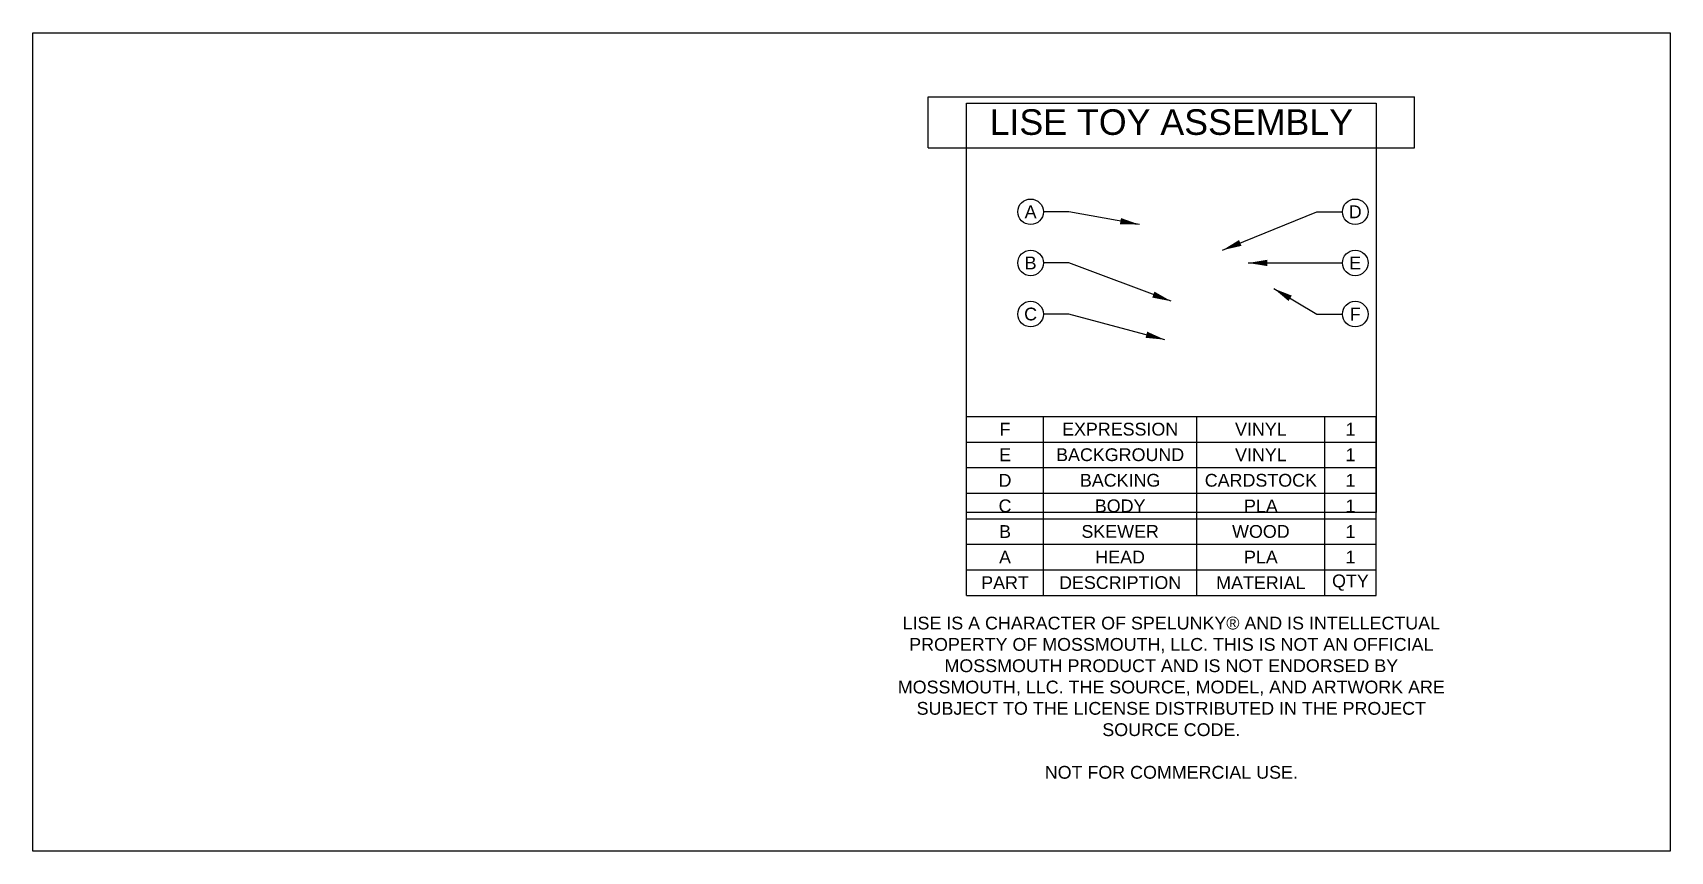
# Model space of a CAD drawing. Header units: metres. Extents: x 0 to 128, y 0 to 64.
import ezdxf

# ---------------------------------------------------------------- set-up
doc = ezdxf.new("R2010")
doc.units = ezdxf.units.M
doc.layers.get('0').update_dxf_attribs({"lineweight": 25})
doc.layers.add('1', color=18, linetype='Continuous', lineweight=25, true_color=0x000000)
doc.layers.add('Dimensions', color=253, linetype='Continuous', lineweight=25, true_color=0xa0a0a4)
doc.styles.add('textstyle11', font='arial.ttf')
doc.styles.add('textstyle12', font='arial.ttf')
doc.styles.add('textstyle13', font='arial.ttf')
doc.styles.add('textstyle14', font='arial.ttf')
doc.styles.add('textstyle15', font='arial.ttf')
doc.styles.add('textstyle16', font='arial.ttf')
doc.styles.add('textstyle17', font='arial.ttf')
doc.styles.add('textstyle18', font='arial.ttf')
doc.styles.add('textstyle19', font='arial.ttf')
doc.styles.add('textstyle20', font='arial.ttf')
doc.styles.add('textstyle21', font='arial.ttf')
doc.styles.add('textstyle22', font='arial.ttf')
doc.styles.add('textstyle23', font='arial.ttf')
doc.styles.add('textstyle24', font='arial.ttf')
doc.styles.add('textstyle25', font='arial.ttf')
doc.styles.add('textstyle26', font='arial.ttf')
doc.styles.add('textstyle27', font='arial.ttf')
doc.styles.add('textstyle28', font='arial.ttf')
doc.styles.add('textstyle29', font='arial.ttf')
doc.styles.add('textstyle30', font='arial.ttf')
doc.styles.add('textstyle31', font='arial.ttf')
doc.styles.add('textstyle32', font='arial.ttf')
doc.styles.add('textstyle33', font='arial.ttf')
doc.styles.add('textstyle34', font='arial.ttf')
doc.styles.add('textstyle35', font='arial.ttf')
doc.styles.add('textstyle36', font='arial.ttf')
doc.styles.add('textstyle37', font='arial.ttf')
doc.styles.add('textstyle38', font='arial.ttf')
doc.styles.add('textstyle39', font='arial.ttf')
doc.styles.add('textstyle40', font='arial.ttf')
doc.styles.add('textstyle41', font='arial.ttf')
doc.styles.add('textstyle42', font='arial.ttf')
doc.styles.add('textstyle43', font='arial.ttf')
doc.styles.add('textstyle44', font='arial.ttf')
doc.styles.add('textstyle45', font='arial.ttf')
doc.styles.add('textstyle46', font='arial.ttf')
doc.dimstyles.new('QCADDimStyle', dxfattribs={"dimtxt": 2.5, "dimasz": 2.5, "dimexe": 1.25, "dimexo": 0.625, "dimtad": 1, "dimtoh": 1, "dimdec": 4, "dimdsep": 46, "dimtxsty": 'Standard', "dimcen": 0.09, "dimadec": 0, "dimazin": 2, "dimtfac": 1, "dimtdec": 4, "dimtofl": 0, "dimtmove": 2, "dimatfit": 3, "dimfxl": 1, "dimtolj": 1, "dimtzin": 0, "dimarcsym": 0})
picture_1 = doc.add_image_def('image1.png', size_in_pixel=(2048, 1024))
picture_2 = doc.add_image_def('image2.png', size_in_pixel=(1024, 1024))

msp = doc.modelspace()

# ---------------------------------------------------------------- linework, layer by layer
at = {"layer": 'Dimensions'}
for p, q in [((70, 59), (108, 59)), ((70, 55), (70, 59)), ((108, 55), (108, 59)), ((70, 55), (108, 55)), ((73, 20), (73, 34)), ((73, 34), (105, 34)), ((79, 20), (79, 34)), ((91, 20), (91, 34)), ((101, 20), (101, 34)), ((105, 20), (105, 34)), ((73, 32), (105, 32)), ((73, 30), (105, 30)), ((73, 28), (105, 28)), ((73, 26), (105, 26)), ((73, 24), (105, 24)), ((73, 22), (105, 22)), ((73, 20), (105, 20))]:
    msp.add_line(p, q, dxfattribs=at)
for centre in [(78, 50), (103.375, 50), (78, 46), (103.375, 46), (78, 42), (103.375, 42)]:
    msp.add_circle(centre, 1, dxfattribs=at)

# ---------------------------------------------------------------- texts
at = {"layer": 'Dimensions', "attachment_point": 5}
for s, insert, char_height, style in [('LISE TOY ASSEMBLY', (89, 57), 2, 'textstyle25'), ('A', (78, 50), 1, 'textstyle40'), ('D', (103.375, 50), 1, 'textstyle44'), ('B', (78, 46), 1, 'textstyle45'), ('E', (103.375, 46), 1, 'textstyle42'), ('C', (78, 42), 1, 'textstyle41'), ('F', (103.375, 42), 1, 'textstyle43'), ('F', (76, 33), 1, 'textstyle17'), ('EXPRESSION', (85, 33), 1, 'textstyle24'), ('VINYL', (96, 33), 1, 'textstyle32'), ('1', (103, 33), 1, 'textstyle39'), ('E', (76, 31), 1, 'textstyle16'), ('BACKGROUND', (85, 31), 1, 'textstyle23'), ('VINYL', (96, 31), 1, 'textstyle31'), ('1', (103, 31), 1, 'textstyle38'), ('D', (76, 29), 1, 'textstyle15'), ('BACKING', (85, 29), 1, 'textstyle22'), ('CARDSTOCK', (96, 29), 1, 'textstyle30'), ('1', (103, 29), 1, 'textstyle37'), ('C', (76, 27), 1, 'textstyle14'), ('BODY', (85, 27), 1, 'textstyle21'), ('PLA', (96, 27), 1, 'textstyle29'), ('1', (103, 27), 1, 'textstyle36'), ('B', (76, 25), 1, 'textstyle13'), ('SKEWER', (85, 25), 1, 'textstyle20'), ('WOOD', (96, 25), 1, 'textstyle28'), ('1', (103, 25), 1, 'textstyle35'), ('A', (76, 23), 1, 'textstyle12'), ('HEAD', (85, 23), 1, 'textstyle19'), ('PLA', (96, 23), 1, 'textstyle27'), ('1', (103, 23), 1, 'textstyle34'), ('PART', (76, 21), 1, 'textstyle11'), ('DESCRIPTION', (85, 21), 1, 'textstyle18'), ('MATERIAL', (96, 21), 1, 'textstyle26'), ('QTY', (103, 21), 1, 'textstyle33'), ('LISE IS A CHARACTER OF SPELUNKY® AND IS INTELLECTUAL\\PPROPERTY OF MOSSMOUTH, LLC. THIS IS NOT AN OFFICIAL\\PMOSSMOUTH PRODUCT AND IS NOT ENDORSED BY\\PMOSSMOUTH, LLC. THE SOURCE, MODEL, AND ARTWORK ARE\\PSUBJECT TO THE LICENSE DISTRIBUTED IN THE PROJECT\\PSOURCE CODE.\\P\\PNOT FOR COMMERCIAL USE.', (89, 12), 1, 'textstyle46')]:
    msp.add_mtext(s, dxfattribs=dict(at, insert=insert, char_height=char_height, style=style))

# ---------------------------------------------------------------- pictures from other files: only their frames are drawn
image = msp.add_image(picture_1, insert=(0, 0), size_in_units=(128, 64))
image.dxf.flags = 7
at = {"layer": '1'}
image = msp.add_image(picture_2, insert=(73, 26.5), size_in_units=(32, 32), dxfattribs=at)
image.dxf.flags = 7

# ---------------------------------------------------------------- leaders
at = {"layer": 'Dimensions'}
for points in [[(86.5, 49), (81, 50), (79, 50)], [(93, 47), (100.375, 50), (102.375, 50)], [(95, 46), (100.375, 46), (102.375, 46)], [(89, 43), (81, 46), (79, 46)], [(97, 44), (100.375, 42), (102.375, 42)], [(88.5, 40), (81, 42), (79, 42)]]:
    msp.add_leader(points, dimstyle='QCADDimStyle', override={"dimtxt": 0.18, "dimasz": 1.5, "dimexe": 0.18, "dimexo": 0.0625, "dimgap": 0.09, "dimtad": 0, "dimtih": 1, "dimzin": 0, "dimazin": 0, "dimtmove": 0}, dxfattribs=at)

doc.saveas('drawing.dxf')
